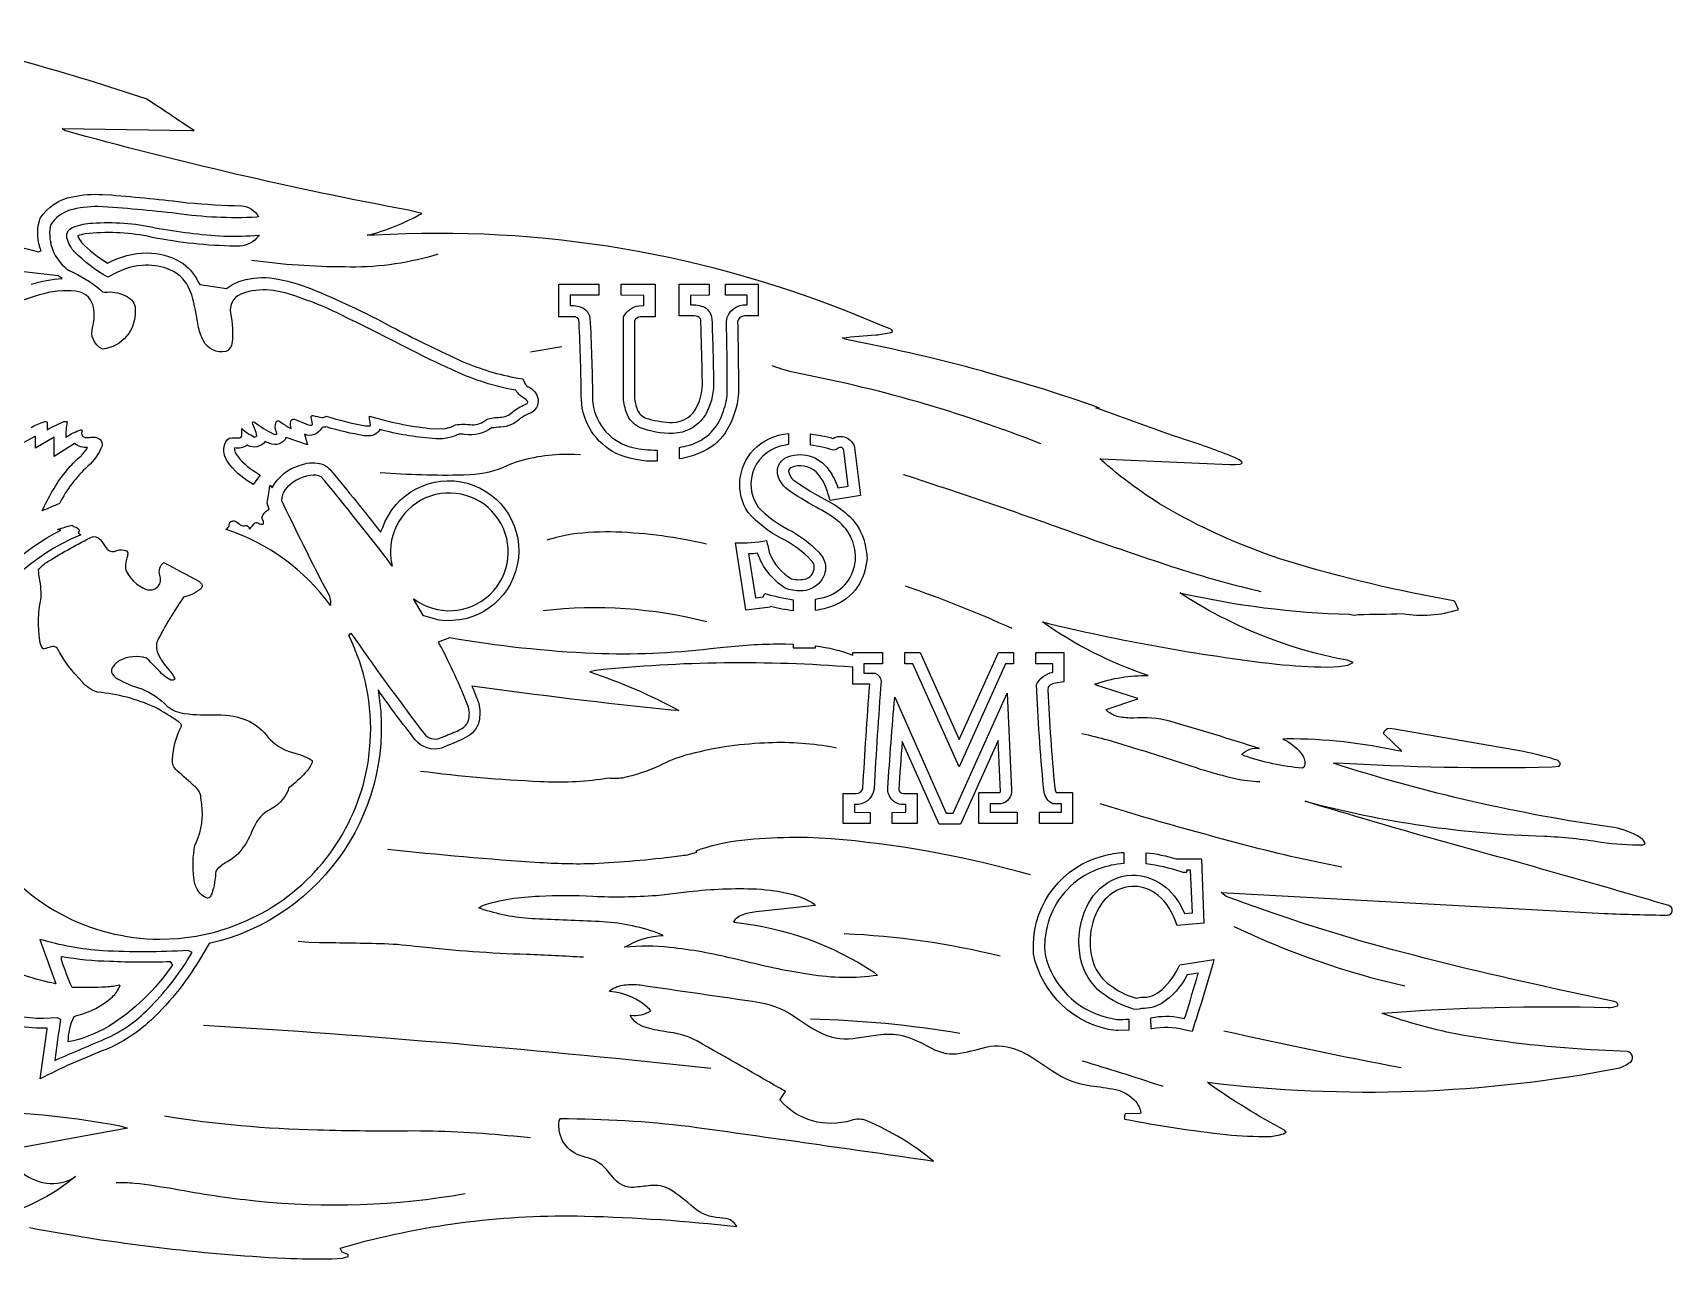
# Model space of a CAD drawing. Extents: x 2 to 38.5, y 1 to 44.3.
# Drawn here: x 17.69 to 36.08, y 29.22 to 42.98 of the extents above; entities that cross this region are included whole.
import ezdxf

# ---------------------------------------------------------------- set-up
doc = ezdxf.new("R2010")
doc.units = 0
doc.linetypes.add('0', pattern=[0])
doc.layers.add('1', color=7, linetype='0')

msp = doc.modelspace()

# ---------------------------------------------------------------- linework, layer by layer
at = {"layer": '1'}
for points in [[(17.650175, 29.573528, 0.033351), (20.513977, 29.229881, 0.013919), (21.042934, 29.22308), (21.162186, 29.232204), (21.225273, 29.248074), (21.226505, 29.270641), (21.160198, 29.299908), (21.134842, 29.343014), (21.269423, 29.381277, -0.072803), (23.878742, 29.703011, -0.022852), (25.58548, 29.584438), (25.58054, 29.597866, 0.23967), (25.458359, 29.675091), (25.42757, 29.680889), (25.396545, 29.685253, -0.17095), (25.101654, 29.798306, 0.037785), (24.833418, 30.005552, 0.157293), (24.617418, 30.045307, 0.007955), (24.431416, 30.023735, -0.232991), (24.216309, 30.119259), (24.123356, 30.226116, 0.166255), (23.894962, 30.362072), (23.861656, 30.372143, -0.388298), (23.593784, 30.774761), (23.609322, 30.797695, -0.029578), (25.053967, 30.710583, -0.001619), (27.793385, 30.320484, 0.06889), (27.047192, 30.773127, 0.169653), (26.870491, 30.776409, -0.295735), (26.071854, 31.003109), (26.07349, 31.010555), (26.131653, 31.101332, 0.001882), (25.139414, 31.668655, 0.087367), (24.83943, 31.763845, -0.014628), (24.606314, 31.807133), (24.57139, 31.818274, -0.196791), (24.389362, 31.956234), (24.399033, 31.958874, 0.182112), (24.622746, 32.006298), (24.606541, 32.026119, 0.178399), (24.158092, 32.223568), (24.16819, 32.237331, -0.13956), (24.327782, 32.296844, -0.067664), (24.503925, 32.296963, -0.000866), (25.845007, 32.101147, -0.11963), (26.271116, 31.915903, 0.035354), (26.550758, 31.746988, 0.148491), (26.9394, 31.702618), (27.168121, 31.735638, -0.092691), (27.444225, 31.731457, -0.062539), (27.726772, 31.608135), (27.770771, 31.586864, 0.141465), (28.052189, 31.524563, 0.035449), (28.381691, 31.599604, -0.166339), (28.757818, 31.558157, -0.04632), (28.929573, 31.465221), (29.133377, 31.331219, 0.123185), (29.559099, 31.166563, -0.012448), (29.836208, 31.124952, -0.143444), (30.064175, 30.989058, -0.126197), (30.120499, 30.864697), (30.115616, 30.854412), (29.947544, 30.848721), (29.942364, 30.846676, 0.085951), (29.935986, 30.791729, 0.018992), (31.079645, 30.617794, 0.026137), (31.556759, 30.595896, 0.06377), (31.722004, 30.626995), (31.750832, 30.644039), (31.731888, 30.668468, -0.033513), (30.888203, 31.186642), (30.868103, 31.204159, 0.078132), (35.494411, 31.365993, 0.076404), (35.623604, 31.439419, 0.616814), (35.576405, 31.54838), (35.258503, 31.565258, -0.0302), (33.726368, 31.733021, -0.039971), (32.830486, 31.976925), (32.833893, 31.981363, -0.025962), (35.364246, 32.042984, 0.089518), (35.469837, 32.062866, 0.513445), (35.470551, 32.087906, 0.162945), (35.432789, 32.110821), (34.746284, 32.258873, -0.012281), (32.825642, 32.723587, -0.022412), (31.078117, 33.291286), (31.020901, 33.333584), (35.322262, 33.099087, 0.004838), (36.031876, 33.07954, 0.835825), (36.044132, 33.187592, 0.004882), (33.485023, 33.91296, -0.005876), (31.963839, 34.358574, 0.058013), (34.641232, 33.966534, -0.03169), (35.28577, 33.899593, 0.036754), (35.753437, 33.869381), (35.781643, 33.878353, 0.195628), (35.728924, 33.947857, 0.098542), (35.42799, 34.063702, -0.043316), (32.282848, 34.784466), (32.317959, 34.789089, 0.019414), (34.735172, 34.742916), (34.814037, 34.751553, 0.500831), (34.81625, 34.80172, 0.147166), (34.763023, 34.828167, 0.019368), (34.41404, 34.916134), (32.967709, 35.167583), (32.910889, 35.176434, 0.199181), (32.839607, 35.126369), (32.842918, 35.118618), (33.050888, 34.921032), (33.031193, 34.919338, 0.054075), (31.757156, 35.058514), (31.712463, 35.05447, -0.148007), (31.943233, 34.863987, -0.194285), (31.952988, 34.744549), (31.933044, 34.729061, -0.061643), (31.279213, 34.868481), (31.254276, 34.88139, -0.266321), (31.453896, 34.948788, 0.005834), (30.444357, 35.258526, 0.080558), (30.037212, 35.291088, -0.04), (29.871544, 35.304398, -0.118638), (29.742706, 35.371349), (29.731434, 35.389538), (30.075294, 35.503231), (30.086372, 35.510799), (29.620876, 35.661678), (29.603611, 35.671673, -0.091949), (30.204216, 35.768856, -0.073862), (29.01656, 36.370037, 0.03068), (31.645433, 35.897049, 0.021716), (32.210857, 35.864346), (32.343349, 35.87048), (32.442204, 35.886608), (32.503624, 35.913479), (32.436066, 35.94006, -0.099029), (30.557083, 36.698666, 0.050537), (32.462051, 36.45787), (32.47662, 36.455135, 0.21669), (32.56073, 36.455639, 0.008605), (33.057259, 36.464199, 0.123372), (33.684875, 36.510586), (33.642723, 36.600109), (33.627743, 36.607693, -0.029787), (31.779739, 37.047878, -0.052433), (30.433687, 37.63496, -0.051448), (29.661961, 38.201977), (29.670395, 38.202419), (31.117554, 38.135433), (31.182281, 38.135448), (31.235546, 38.14082), (31.258762, 38.151928), (31.254116, 38.168499), (31.223801, 38.190228), (31.170006, 38.2169, 0.02093), (30.610794, 38.417919, -0.00847), (29.617128, 38.774593), (29.656487, 38.771175, 0.038186), (26.79781, 39.542141), (26.772095, 39.556805, -0.022831), (27.147217, 39.59129, 0.028034), (27.316681, 39.618435), (27.333313, 39.627911), (27.33572, 39.63908), (27.321884, 39.652157), (27.289787, 39.667385), (27.237411, 39.685024), (26.99197, 39.787106, 0.11322), (21.523045, 40.709499), (21.439236, 40.709103, 0.066928), (22.050732, 40.95393), (21.901876, 40.990719, -0.021298), (18.043713, 41.885235), (18.016314, 41.908108), (19.46825, 41.88464), (19.496178, 41.886272), (19.479404, 41.894894), (19.436684, 41.921627, 0.008415), (18.95756, 42.241421, 0.024671), (16.332863, 42.973534, 0.018613)], [(15.987446, 41.04353, 0.021582), (17.750319, 40.524837), (17.779594, 40.53529, -0.162339), (17.76111, 40.872589), (17.770443, 40.901455, -0.207653), (18.131712, 41.141495, -0.075561), (18.470055, 41.165859), (18.565533, 41.161922, -0.010476), (19.424068, 41.075371, 0.019637), (20.031593, 41.041302, -0.241497), (20.218979, 40.918224), (20.200451, 40.911816, -0.047756), (19.300537, 40.953934, 0.014937), (18.419271, 41.03091, 0.070189), (18.097662, 40.990589, 0.160238), (17.888517, 40.829189), (17.881525, 40.804501, 0.267029), (18.06661, 40.332043), (18.096672, 40.315029, -0.062042), (18.446835, 40.098259), (18.470909, 40.074368), (18.490965, 40.071529), (18.520731, 40.072853, -0.143478), (18.745605, 40.021194), (18.765507, 40.00761, -0.276004), (18.836588, 39.866745, -0.393223), (18.471586, 39.43124, -0.3925), (18.361996, 39.688255, 0.116751), (18.360163, 39.933697, 0.295889), (18.170031, 40.081676, 0.099871), (17.760803, 40.039761, 0.036728), (17.050905, 39.767773, -0.016794)], [(17.669312, 40.16061, -0.049383), (18.016218, 40.225048, -0.033395), (17.971439, 40.25526), (15.138651, 40.581768, 0.135808)], [(22.233421, 40.497662), (22.18557, 40.482178, -0.077894), (21.186913, 40.353565, -0.032553), (20.142086, 40.426235)], [(28.999111, 38.370235, 0.047486), (26.195744, 39.175335, -0.017785), (25.985966, 39.244183)], [(17.668102, 38.554287, -0.051774), (17.822016, 38.619591), (17.834131, 38.619427), (17.845978, 38.616894), (17.84886, 38.610638), (17.848888, 38.52673, -0.037101), (18.035416, 38.6189), (18.051418, 38.621365), (18.067612, 38.621441), (18.071865, 38.615688, 0.042407), (18.05748, 38.443066, -0.070963), (18.227024, 38.527802, -0.702685), (18.235617, 38.504192), (18.234354, 38.494328, 0.450822), (18.286268, 38.44022), (18.303715, 38.439152), (18.321138, 38.440563, -0.237074), (18.443739, 38.41642, -0.246758), (18.46566, 38.348202, -0.114428), (18.304962, 38.117718, 0.089131), (17.986441, 37.699139, 0.000491), (17.790928, 37.617176), (17.81868, 37.673786, -0.063948), (18.092426, 38.100456, -0.035566), (18.22526, 38.232548, 0.04335), (18.302052, 38.326702, -0.184783), (18.156223, 38.373821), (18.150913, 38.370678), (17.92613, 38.226955), (17.92593, 38.443188), (17.71789, 38.321026), (17.717485, 38.455181), (17.536743, 38.358135)], [(23.831932, 38.24522), (23.762165, 38.248329, 0.087821), (23.10955, 38.162395), (23.058161, 38.143906), (23.007469, 38.123577, -0.104582), (22.594799, 38.022625), (22.518505, 38.017635, -0.025727), (21.584892, 38.045315)], [(27.453997, 38.026379, -0.008627), (29.564072, 37.300686, 0.005576), (30.5942, 36.951653, 0.017599), (31.467449, 36.712429)], [(16.969816, 36.4324, -0.144426), (18.003349, 37.400814), (17.964445, 37.407299, -0.024212), (18.132689, 37.457943), (18.140892, 37.441708, -0.163338), (18.201412, 37.412857, -0.331542), (18.1973, 37.370892, 0.14948), (18.224239, 37.349773), (18.217125, 37.345257, 0.387263), (16.869457, 34.469753)], [(25.248638, 37.242962, 0.047364), (24.233896, 37.379417, 0.039777), (23.731506, 37.354443, 0.041196), (23.456894, 37.286785)], [(17.144922, 33.88316, 0.253188), (19.113167, 32.811016), (19.316416, 32.818951), (19.518963, 32.844402), (19.715801, 32.886623), (19.906181, 32.944836), (20.089348, 33.018353), (20.264568, 33.106335, 0.232554), (21.452576, 34.818462), (21.473888, 35.022274, 0.131911), (21.231895, 36.21838), (21.25563, 36.24551, 0.008264), (22.037649, 35.168468), (22.078239, 35.118404, 0.332749), (22.25552, 35.065716), (22.298893, 35.083363, -0.007447), (22.468969, 35.155174, 0.138711), (22.564606, 35.236294, 0.170463), (22.575493, 35.415096, 0.030441), (22.248444, 36.126202), (22.240467, 36.147396), (22.365833, 36.194118, 0.030756), (23.98704, 36.018658, 0.037339), (25.290051, 36.071468), (25.437595, 36.085796, -0.029712), (26.129934, 36.124729), (26.220848, 36.122921), (26.220848, 36.080929), (26.470844, 36.080502), (26.470848, 36.101635, -0.059024), (26.887352, 35.998699), (26.887352, 36.026516), (27.220535, 36.026623), (27.220848, 35.901623), (27.012348, 35.901501), (27.012352, 35.795681), (27.140316, 35.795406, -0.292387), (27.206333, 35.706844, 0.005274), (27.127323, 34.496826, -0.40868), (26.906788, 34.320736), (26.906319, 34.23399), (27.081959, 34.233929), (27.081959, 34.109173), (26.78133, 34.108974), (26.781422, 34.445751), (26.926708, 34.445736, 0.372481), (27.001465, 34.50584, -0.004605), (27.078457, 35.670593), (26.887486, 35.670605), (26.887352, 35.862041, 0.045918), (24.002289, 35.826595), (23.93605, 35.80891, -0.047311), (24.937473, 35.376156), (24.850365, 35.37989, -0.008289), (22.614746, 35.649269, -0.009449), (22.691406, 35.458126, -0.105047), (22.693235, 35.249889, -0.211935), (22.542797, 35.072247, -0.020807), (22.27392, 34.95509, -0.301497), (21.978535, 35.048519, -0.01415), (21.560776, 35.607189, -0.39827), (19.666794, 32.76086), (19.55637, 32.578716, -0.072397), (18.975658, 31.866468, -0.086022), (18.474663, 31.560223, 0.025921), (17.770107, 31.243603), (17.847212, 31.800152), (17.84754, 31.81126, -0.086125), (17.202948, 31.911896, -0.06627)], [(26.707272, 34.953579), (26.638264, 34.967445, 0.057135), (25.897497, 35.011284, 0.056119), (25.010244, 34.873604, 0.050767), (24.718473, 34.755348, -0.054462), (24.302086, 34.618835, -0.070334), (24.146481, 34.616039), (24.102545, 34.609497, -0.049201), (23.379005, 34.577526, -0.021918), (22.038883, 34.693584)], [(29.457493, 35.119915, -0.022896), (30.039391, 34.958965, -0.004543), (30.786303, 34.720181, 0.013878), (31.18038, 34.612156, 0.040397), (31.457691, 34.578182)], [(32.374451, 33.619762, -0.020492), (31.235878, 33.882221, -0.011002), (29.665848, 34.328167)], [(28.88406, 33.533169), (28.786201, 33.558529, 0.046749), (26.645235, 33.937695, 0.047059), (25.576572, 33.910927, 0.05316), (25.12851, 33.799847, -0.71218), (25.129765, 33.785061, -0.080272), (24.969906, 33.745602, -0.018432), (24.034698, 33.658318, -0.026133), (23.375292, 33.668545, -0.010987), (21.668383, 33.818157)], [(17.203823, 32.030392, 0.079277), (17.806412, 31.922741), (17.959063, 31.929943), (17.998566, 31.913462, 0.002933), (17.932629, 31.450405, -0.002725), (18.533234, 31.706129, 0.092501), (19.013638, 32.058239, 0.061896), (19.473614, 32.659222), (19.428564, 32.683865, -0.0274), (18.471172, 32.679901, -0.051813), (17.766823, 32.806927, 0.006441), (17.945974, 32.311062, -0.068896), (17.259914, 32.542782, -0.060041)], [(20.664948, 32.786343), (20.784138, 32.778839), (20.903458, 32.773754, -0.003382), (21.631844, 32.761753, -0.020778), (22.022305, 32.727474, 0.019948), (23.228094, 32.64241, -0.00567), (23.867414, 32.610638)], [(30.371597, 31.158138), (30.33922, 31.166912, 0.008171), (29.465683, 31.441204)], [(15.59211, 30.790462, -0.08002), (18.663498, 30.717693), (18.747938, 30.689739), (17.462923, 30.45451)], [(19.164799, 30.827816, 0.034972), (20.882999, 30.671515, 0.009436), (21.959013, 30.66188, -0.022516), (23.084637, 30.602459), (23.271431, 30.585888)], [(17.457853, 30.318966, 0.33473), (18.052271, 30.089809), (18.104591, 30.110714), (18.166883, 30.147213, -0.114117), (17.234648, 29.682064)], [(22.540138, 29.952724, -0.070738), (20.184875, 29.871935, -0.021867), (19.271982, 30.006466, 0.013193), (18.827692, 30.070166, 0.022769), (18.623079, 30.07774)]]:
    msp.add_lwpolyline(points, format="xyb", dxfattribs=at)
for points in [[(18.190929, 40.699902, 0.03759), (18.231886, 40.628384, 0.055308), (18.526529, 40.396008, -0.122405), (18.969995, 40.512619, -0.124989), (19.34227, 40.412643, -0.141688), (19.539968, 40.192013), (19.561615, 40.156826), (19.86108, 40.111431), (19.8839, 40.12553, -0.123338), (20.077402, 40.21233, -0.110833), (20.438774, 40.218086, -0.057242), (20.864464, 40.087124, -0.025978), (21.759375, 39.658192, 0.011952), (22.506376, 39.29443, 0.056485), (23.130356, 39.106274), (23.18737, 39.099285), (23.204739, 39.055477, 0.230513), (23.265774, 39.000267, -0.262865), (23.358601, 38.846107, -0.316243), (23.248981, 38.705032, 0.016485), (23.158726, 38.656902, -0.199594), (22.935972, 38.556503, 0.009031), (22.836502, 38.547237, -0.196555), (22.531349, 38.475246, 0.027823), (22.467995, 38.47665, -0.14431), (22.173328, 38.42802, -0.045217), (21.580978, 38.529537, -0.306103), (21.434795, 38.458553), (21.403107, 38.460323, -0.033407), (20.984272, 38.55827, 0.071237), (20.933487, 38.551922), (20.928562, 38.54752, -0.39742), (20.735538, 38.476223), (20.77087, 38.358456), (20.530312, 38.439083, -0.407699), (20.344372, 38.374081, -0.029818), (20.294785, 38.395229, -0.380625), (20.101257, 38.352108), (20.091629, 38.354336, -0.199727), (19.949799, 38.324306, 0.186593), (19.968239, 38.254589, 0.110751), (20.191162, 38.051235), (20.21347, 38.035473), (20.235432, 38.019222), (20.23497, 38.013958), (20.158337, 37.91354), (20.126015, 37.935421, -0.103785), (19.875267, 38.165035), (19.852715, 38.20631, -0.290171), (19.868135, 38.414776), (19.892052, 38.432659, -0.037242), (20.009846, 38.435257, 0.427425), (20.032116, 38.473766), (20.032116, 38.539791, 0.064103), (20.169083, 38.44891, 0.472157), (20.199493, 38.458263), (20.198036, 38.475964), (20.19289, 38.496655), (20.15712, 38.591045, -0.226963), (20.155521, 38.617168), (20.162956, 38.616909), (20.175667, 38.61108, 0.044395), (20.383579, 38.483013, 0.271349), (20.423519, 38.479107), (20.424416, 38.488796, -0.205736), (20.418348, 38.614204, -0.408792), (20.459618, 38.621197, 0.039354), (20.563738, 38.551575), (20.588074, 38.54031, -0.101744), (20.581465, 38.623627, -0.393897), (20.622215, 38.644447), (20.642796, 38.638058), (20.74902, 38.593075, 0.140873), (20.815147, 38.58009), (20.821194, 38.584179), (20.824337, 38.591106, 0.01217), (20.808952, 38.670017, -0.467202), (20.830875, 38.68568, 0.021574), (20.934258, 38.665443, 0.180254), (20.977657, 38.67918, 0.02945), (21.41526, 38.572445), (21.451481, 38.569759), (21.473438, 38.572994), (21.477993, 38.583233, -0.05447), (21.46442, 38.67918, 0.043761), (22.140343, 38.542324), (22.235931, 38.538113), (22.319069, 38.543041), (22.385231, 38.559002), (22.428535, 38.583019, -0.058643), (22.613493, 38.583191, 0.171094), (22.778419, 38.641338), (22.795189, 38.649563, -0.060761), (22.950686, 38.6674, 0.175163), (23.084099, 38.739727, -0.02984), (23.232685, 38.821018, 0.438832), (23.232285, 38.855816), (23.22002, 38.870419, -0.142227), (23.105568, 38.970806, -0.066561), (22.420206, 39.188396, -0.017036), (21.826132, 39.476925, 0.007781), (20.996473, 39.887749, 0.033593), (20.517365, 40.06242), (20.383949, 40.089977, 0.100802), (20.073126, 40.06868), (20.043995, 40.057804), (20.015728, 40.044849, 0.359027), (19.906528, 39.836407, -0.077448), (19.922211, 39.496227, -0.140495), (19.876898, 39.417614), (19.852591, 39.405422, -0.347665), (19.603325, 39.526028, -0.091193), (19.542793, 39.698009, 0.031883), (19.469851, 40.03973), (19.445484, 40.102779, 0.168888), (19.265553, 40.303371), (19.192198, 40.335888, 0.098188), (18.915724, 40.37199, 0.123463), (18.551451, 40.249035), (18.527836, 40.23811, -0.060644), (18.154385, 40.523216, -0.111132), (18.068115, 40.682312, -0.384554), (18.1493, 40.803295, -0.094464), (18.355415, 40.845039, -0.073182), (19.058399, 40.794834, 0.03174), (19.830933, 40.700607, 0.031488), (20.226734, 40.712322), (20.218231, 40.698326, -0.217905), (20.012453, 40.588699), (19.988564, 40.58749), (19.896393, 40.588608, -0.045912), (18.972286, 40.697868, 0.075754), (18.276447, 40.725719, 0.046402), (18.191032, 40.702328)], [(23.591419, 39.795559), (23.591419, 40.160702), (24.039661, 40.160702), (24.040295, 40.036388), (24.039639, 40.035702), (23.716419, 40.035686), (23.716412, 39.922527), (23.715908, 39.921581, -0.143605), (23.875847, 39.884197, -0.224757), (23.938648, 39.770992), (23.942509, 39.726864, -0.00871), (23.9683, 38.854259), (23.97191, 38.821068, 0.313226), (24.419695, 38.328327, 0.065586), (24.693066, 38.299694), (24.692616, 38.175213, -0.1182), (24.235022, 38.261932, -0.272959), (23.842474, 38.863506, 0.010687), (23.81686, 39.730503), (23.81361, 39.764736, 0.302298), (23.756874, 39.794628)], [(24.290291, 40.035793), (24.290291, 40.160702), (24.670162, 40.160702), (24.670441, 39.796078), (24.669464, 39.795025), (24.501331, 39.795025, 0.168814), (24.439091, 39.755032), (24.439091, 38.965405, 0.106724), (24.472822, 38.744102, 0.220273), (24.595345, 38.648754, 0.067554), (24.86512, 38.609432, 0.299565), (25.143871, 38.793896, 0.106241), (25.201141, 39.026684, 0.004992), (25.182386, 39.763004), (25.180332, 39.770481, 0.257568), (25.10947, 39.804028), (24.940983, 39.805264), (24.941044, 40.160702), (25.276344, 40.160702), (25.276405, 40.0359), (25.065983, 40.03529), (25.066032, 39.929668, -0.112318), (25.22382, 39.901493, -0.261809), (25.306707, 39.77, -0.007648), (25.325953, 39.034317, -0.126554), (25.234261, 38.695251, -0.192603), (24.976448, 38.500866), (24.871624, 38.484493, -0.09571), (24.495283, 38.553768, -0.224511), (24.338839, 38.751163, -0.078207), (24.314091, 38.929073), (24.314091, 39.794704, -0.21958), (24.485664, 39.919384), (24.545307, 39.920025), (24.545441, 40.03503)], [(25.461525, 40.036205), (25.461529, 40.160702), (25.825737, 40.160702), (25.827206, 40.159283), (25.827206, 39.804668), (25.673107, 39.804302, 0.375065), (25.596085, 39.738216, -0.005366), (25.60549, 38.936718, -0.123014), (25.45756, 38.492973, -0.147437), (25.174608, 38.268051, -0.067896), (24.943069, 38.20129), (24.943069, 38.328442), (24.9697, 38.333836), (24.996174, 38.339947), (25.022474, 38.346771, 0.265738), (25.427553, 38.709858, 0.069745), (25.480476, 38.936764, 0.005525), (25.470881, 39.74493, -0.413956), (25.702099, 39.929668), (25.702206, 40.035702)], [(25.773705, 38.300671, -0.183171), (26.165291, 38.484081), (26.165291, 38.360577), (26.148462, 38.357132), (26.131641, 38.353657, 0.56328), (25.825357, 37.659832, 0.088198), (26.164776, 37.409451, -0.079295), (26.505566, 37.153942, -0.129221), (26.58387, 37.007549, -0.435109), (26.304369, 36.719719, -0.11197), (26.129211, 36.750317, -0.171304), (25.820423, 37.142437, -0.03112), (25.717457, 37.133251), (25.795086, 36.641674), (25.881344, 36.651302), (25.900604, 36.689816, 0.032236), (26.220848, 36.6199), (26.220848, 36.496075, -0.033846), (25.966801, 36.542721), (25.962826, 36.534786), (25.69162, 36.504406), (25.689255, 36.506237), (25.571323, 37.258251, 0.051098), (25.921154, 37.283077, 0.009627), (25.956059, 37.136471, 0.158072), (26.200787, 36.854809, 0.126634), (26.365435, 36.855148, 0.380436), (26.453342, 37.012341, 0.133661), (26.423897, 37.057323, 0.09701), (26.086817, 37.307747, -0.08907), (25.713514, 37.597759, -0.344148)], [(26.835644, 37.894772), (26.788269, 38.292797, 0.644253), (26.718876, 38.315113, -0.087336), (26.673237, 38.29829, 0.032741), (26.415291, 38.355312), (26.415291, 38.479626, -0.042444), (26.664272, 38.429928, -0.499702), (26.909258, 38.32951), (26.973259, 37.790981), (26.634331, 37.734737), (26.59544, 37.853588, 0.116356), (26.476097, 38.053413, 0.296934), (26.192282, 38.101017), (26.183313, 38.093327, 0.3723), (26.17691, 38.02697, 0.11128), (26.218212, 37.966976, 0.03545), (26.613588, 37.725903, -0.063749), (26.853779, 37.552505, -0.142013), (27.021992, 37.251419, -0.052237), (27.048035, 37.083599, -0.123268), (26.941139, 36.763172, -0.15891), (26.660688, 36.548878, -0.063465), (26.470848, 36.500713), (26.470848, 36.625988), (26.501099, 36.63168), (26.543083, 36.641155, 0.294457), (26.906185, 36.993938), (26.912821, 37.022732), (26.917223, 37.051952, 0.255814), (26.717159, 37.505451, 0.062611), (26.476955, 37.657215, -0.023303), (26.152666, 37.858635, -0.188102), (26.042204, 38.045364, -0.20977), (26.088591, 38.174953), (26.127041, 38.209301, -0.374097), (26.621109, 38.07481, -0.073494), (26.721661, 37.875805)], [(22.246449, 36.391293), (22.247944, 36.388607), (22.075783, 36.437252), (22.072857, 36.440456), (21.958782, 36.629604), (21.963703, 36.629345, 5.816966), (21.720186, 36.99728), (21.717915, 36.99725), (21.666674, 37.069698, 0.007986), (20.959284, 37.957527), (20.922874, 37.997326, 0.194952), (20.800749, 38.014507, 0.180094), (20.518099, 37.855846, 0.14809), (20.477039, 37.734249, 0.005612), (20.915993, 36.847057), (20.9963, 36.69772, -0.137849), (21.02931, 36.575623), (21.02755, 36.556408, 0.156132), (19.857115, 37.407772), (19.857939, 37.411602, 0.110546), (19.892082, 37.453182, -0.596968), (19.956686, 37.500523, -0.151895), (20.013628, 37.45982, 0.249272), (20.074863, 37.453472, -0.430416), (20.113476, 37.419765), (20.118763, 37.414257), (20.124062, 37.416607, 0.003578), (20.182505, 37.484482, -0.36448), (20.219709, 37.477676, 0.200369), (20.270248, 37.467373, 0.357688), (20.267271, 37.512665, -0.305526), (20.278202, 37.583717, -0.092797), (20.337677, 37.637249), (20.317013, 37.701855), (20.317337, 37.708294, 0.018467), (20.344933, 37.880581), (20.350849, 37.905361), (20.371658, 37.876797, -0.197671), (20.686384, 38.129803, -0.132502), (20.905523, 38.14991, -0.164999), (21.0354, 38.064922, -0.010215), (21.588692, 37.377636), (21.613243, 37.428509, -2.112327)], [(19.582689, 34.321468, -0.022191), (19.571487, 34.421978, 0.160768), (19.511826, 34.516628, -0.003721), (19.301912, 34.704647, -0.236911), (19.253321, 34.828472, -0.098381), (19.355381, 35.200832, 0.305262), (19.340366, 35.233822), (19.329063, 35.24522, 0.031283), (19.057138, 35.412594, 0.08595), (18.414648, 35.581142, -0.140966), (18.243153, 35.69643, -0.070672), (17.959639, 36.0755, 0.337), (17.889023, 36.090286, 0.026911), (17.816545, 36.067104), (17.802921, 36.06805, -0.141463), (17.766497, 36.160702, -0.091704), (17.779884, 36.640057, 0.06088), (17.755611, 36.897381), (17.753122, 36.926846), (17.752069, 36.956387, -0.102773), (17.857147, 37.047466, -0.025876), (18.363409, 37.33041, -0.306222), (18.460165, 37.271744, 0.019045), (18.523558, 37.18325, 0.319425), (18.628481, 37.17152, -0.19935), (18.73752, 37.167667, -0.329447), (18.750639, 37.121868), (18.748341, 37.108562, 0.105323), (18.726015, 36.96751, 0.208597), (18.959917, 36.735813), (18.976814, 36.732113, 0.605073), (19.112318, 36.8941, -0.308757), (19.155594, 37.038097, -0.004907), (19.550407, 36.826504), (19.572811, 36.807461, -0.461419), (19.568134, 36.737545, -0.106409), (19.378531, 36.648998, 0.031966), (19.084818, 36.159393, 0.206809), (19.090591, 36.019962, 0.09656), (19.214098, 35.834702, -0.057952), (19.280149, 35.7346, -0.411067), (19.23592, 35.718441, -0.070088), (19.161673, 35.765316, -0.008487), (18.964687, 35.965008, 0.197407), (18.662615, 35.93663, 0.105833), (18.576328, 35.855556), (18.568682, 35.831554), (18.570465, 35.808407, 0.168692), (18.63648, 35.733578, 0.064242), (18.909395, 35.619167, -0.10705), (19.196167, 35.425369, 0.145478), (19.388132, 35.34251, 0.042324), (19.74725, 35.328625, -0.11439), (20.123552, 35.25145, -0.123779), (20.325485, 35.075584, 0.137718), (20.590862, 34.908569), (20.626663, 34.897823, -0.094124), (20.823299, 34.814404), (20.821972, 34.794659, -0.105437), (20.744589, 34.678963, -0.042646), (20.560684, 34.50761, -0.184995), (20.375225, 34.27998), (20.347977, 34.261898, 0.18357), (20.170465, 34.072205), (20.146223, 34.021034, -0.075218), (20.002897, 33.782616, -0.090863), (19.852842, 33.670444, 0.086743), (19.740076, 33.575405, -0.064359), (19.696281, 33.32056, -0.08168), (19.666904, 33.276043), (19.648659, 33.271313, -0.219301), (19.531748, 33.370239, -0.106209), (19.494686, 33.500088, -0.085729), (19.506733, 33.861004), (19.524281, 33.903088, 0.138043)], [(28.943069, 35.901669), (28.943069, 36.026623), (29.257931, 36.026623), (29.258087, 35.698635), (29.163467, 35.683437, 0.201303), (29.079182, 35.638271), (29.078209, 35.606869, 0.013656), (29.155289, 34.506966, 0.072214), (29.170094, 34.455349), (29.354431, 34.455364), (29.354473, 34.109447), (28.986038, 34.108974), (28.984737, 34.109798), (28.984737, 34.23315), (28.985603, 34.23399), (29.229473, 34.234097), (29.22945, 34.330349), (29.13319, 34.330364, -0.261136), (29.037579, 34.460979), (29.02906, 34.514416, -0.012956), (28.950058, 35.667564, -0.237661), (29.133083, 35.80566), (29.13271, 35.901623)], [(28.734478, 34.233974), (28.734737, 34.108974), (28.304386, 34.10928), (28.304386, 34.454189), (28.305157, 34.455349), (28.528736, 34.455364, 0.269139), (28.544781, 34.463711), (28.519794, 35.04179), (28.09713, 34.102505), (28.094891, 34.099346), (27.856731, 34.099331), (27.443489, 35.028667, 0.010128), (27.406265, 34.484966, 0.3885), (27.457615, 34.446117), (27.60957, 34.445736), (27.609695, 34.108974), (27.331959, 34.109081), (27.331959, 34.233547), (27.484566, 34.233974), (27.484695, 34.320736), (27.462399, 34.320827, -0.453943), (27.281956, 34.506134, -0.006324), (27.359322, 35.525021), (27.937759, 34.224331), (28.014297, 34.224331), (28.620129, 35.569347), (28.622334, 35.570141), (28.669395, 34.487835, -0.399644), (28.550125, 34.330364), (28.429382, 34.330288), (28.429386, 34.234295)], [(29.984737, 31.912411), (29.984737, 31.78767), (29.864628, 31.784466), (29.842907, 31.784447, -0.321834), (28.916275, 32.645641), (28.915152, 32.696423), (28.915964, 32.747211, -0.339256), (29.701492, 33.745636, -0.04961), (29.929176, 33.784359), (29.92918, 33.659222, 0.142839), (29.404831, 33.467133, 0.213614), (29.044735, 32.808025), (29.040009, 32.711834), (29.045898, 32.639202, 0.28249), (29.745052, 31.930536), (29.850494, 31.909435, 0.009662)], [(30.941208, 32.582607, -0.011619), (30.695744, 31.774853), (30.607243, 31.792538, 0.119037), (30.245853, 31.804043), (30.235249, 31.803432), (30.234737, 31.928555, -0.100487), (30.568626, 31.929251), (30.60804, 31.919872), (30.621347, 31.947659, 0.004714), (30.765869, 32.429913), (30.640976, 32.410702, -0.138071), (30.3482, 32.085613, -0.13795), (30.132011, 32.033276, -0.196458), (30.008099, 32.036026, -0.104273), (29.6357, 32.24765, -0.174989), (29.436504, 32.651314, -0.176655), (29.554764, 33.249149, -0.191413), (29.904745, 33.512291, -0.209193), (30.329023, 33.442848, -0.141298), (30.572281, 33.17857), (30.610428, 33.097393), (30.698803, 33.104992), (30.679089, 33.586758), (30.631855, 33.586742), (30.634689, 33.582119, -0.67602), (30.619164, 33.557911, -0.122463), (30.571526, 33.565456, 0.050246), (30.17918, 33.65591), (30.17918, 33.781277, -0.047986), (30.517834, 33.7122), (30.798641, 33.711742), (30.799732, 33.709087), (30.828499, 32.990139), (30.527554, 32.965481), (30.501694, 33.030773, 0.153177), (30.275448, 33.331585), (30.250299, 33.346703, 0.33854), (29.741062, 33.278343), (29.717674, 33.254829), (29.695852, 33.229855), (29.675686, 33.203526, 0.241273), (29.602425, 32.507523, 0.151163), (29.809139, 32.270588, 0.079616), (30.068756, 32.147152), (30.124237, 32.158978, 0.211258), (30.355034, 32.242809, 0.106082), (30.556709, 32.52351), (30.939697, 32.583111)], [(24.836441, 32.718426, 0.050816), (24.327652, 32.719524, -0.133729), (24.761185, 32.852886), (24.702343, 32.878246, 0.074841), (24.041611, 33.00787, -0.001459), (23.325418, 33.037914, -0.065952), (22.74913, 33.1408), (22.690487, 33.1609), (22.726788, 33.186352, -0.071974), (23.369129, 33.293041, -0.026271), (23.96999, 33.292843, 0.029217), (24.680464, 33.302113), (24.775932, 33.311443), (25.051567, 33.34454, -0.037709), (25.807106, 33.374454, -0.046422), (26.217623, 33.312225, -0.06914), (26.458019, 33.204067), (26.466667, 33.188274), (25.804485, 33.116253, 0.070651), (25.632107, 33.077126, 0.119642), (25.550682, 33.009197), (25.561916, 33.000973, -0.119487), (27.131374, 32.437191), (27.164066, 32.404736, -0.078378), (26.403986, 32.414669, -0.025308), (25.698254, 32.557491), (25.546535, 32.592007, 0.03306)], [(18.511469, 32.273861, -0.0229), (18.127005, 32.268658, -0.021403), (18.012222, 32.568287, -0.085252), (18.00971, 32.613445), (18.013792, 32.616436, 0.038126), (18.552389, 32.5639, 0.018698), (19.228207, 32.559399), (19.253113, 32.520275, -0.104272), (18.535057, 31.830984, -0.083348), (18.085283, 31.656796, -0.118662), (18.151459, 31.94331), (18.181948, 31.954708, 0.128848), (18.581015, 32.163258, 0.086318), (18.666023, 32.28532), (18.661625, 32.29446, -0.037804)]]:
    msp.add_lwpolyline(points, format="xyb", close=True, dxfattribs=at)
msp.add_lwpolyline([(27.470848, 36.026623), (27.642635, 36.026623), (28.082352, 35.04948), (28.522072, 36.026623), (28.693069, 36.026623), (28.693069, 35.901623), (28.602901, 35.901623), (28.082352, 34.744869), (27.56181, 35.901623), (27.470848, 35.901623)], close=True, dxfattribs=at)
for centre, radius, start, end in [((24.685699, 32.023659), 7.508287, 98.135336, 100.868174), ((23.698387, 25.489023), 11.897754, 65.271161, 71.471431), ((23.999487, 31.556099), 4.973392, 75.452246, 96.746578), ((35.104042, 41.186066), 9.126395, -115.562831, -102.795154), ((26.422218, 24.040869), 8.836498, 76.128448, 87.610995), ((12.161415, -89.190186), 121.261988, 83.781769, 86.48173), ((26.173513, 20.42082), 11.492979, 80.402205, 88.793438), ((44.571739, 91.856186), 61.575881, -102.681625, -100.792785)]:
    msp.add_arc(centre, radius, start, end, dxfattribs=at)

doc.saveas('drawing.dxf')
